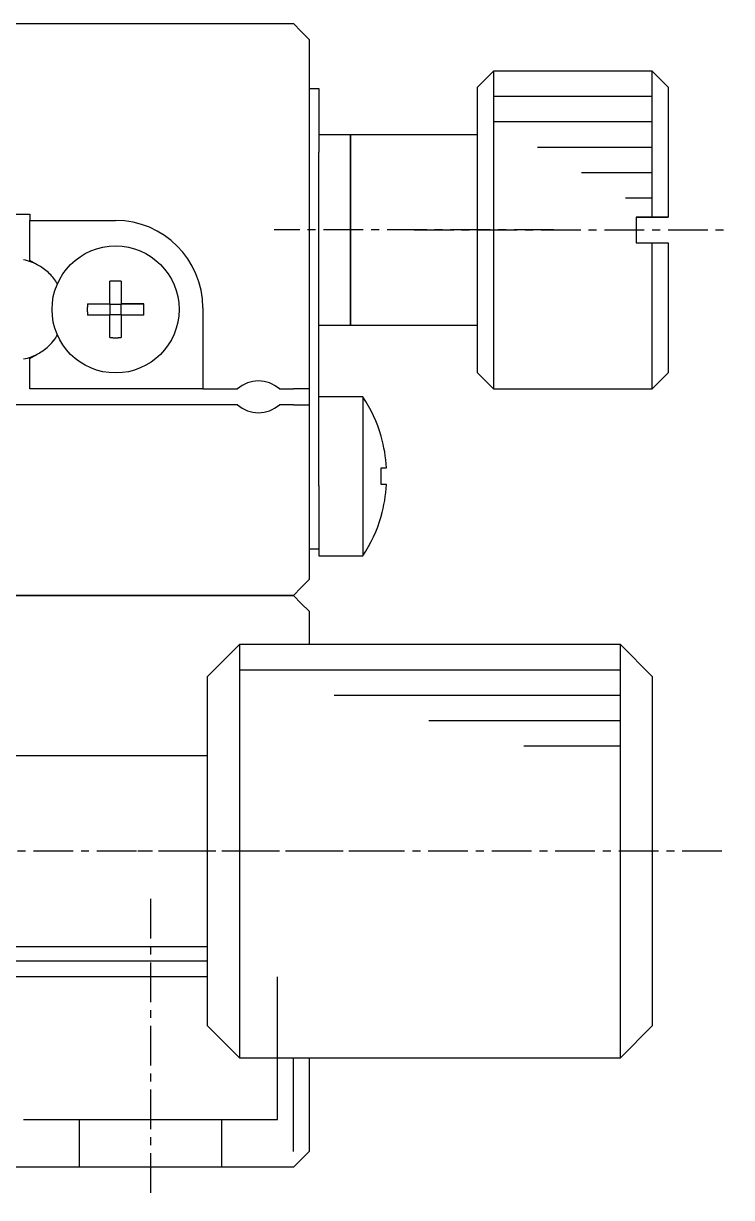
# Model space of a CAD drawing. Extents: x 570 to 820, y 66 to 265.
# Drawn here: x 798.13 to 820.43, y 114.2 to 151.15 of the extents above; entities that cross this region are included whole.
import ezdxf

# ---------------------------------------------------------------- set-up
doc = ezdxf.new("R2010")
doc.units = 0
doc.linetypes.add('CENTER', pattern=[2, 1.25, -0.25, 0.25, -0.25])
doc.layers.get('0').update_dxf_attribs({"linetype": 'CONTINUOUS'})
doc.layers.add('CENTER', color=1, linetype='CENTER')

msp = doc.modelspace()

# ---------------------------------------------------------------- linework, layer by layer
at = {"color": 7, "linetype": 'CONTINUOUS'}
for p, q in [((737.632, 151.153), (806.632, 151.153)), ((806.882, 150.903), (806.632, 151.153)), ((806.882, 150.903), (807.132, 150.653)), ((807.132, 150.653), (807.132, 139.653)), ((812.932, 149.653), (812.432, 149.153)), ((817.932, 149.653), (812.932, 149.653)), ((812.932, 149.653), (812.932, 139.653)), ((817.932, 145.053), (817.932, 149.653)), ((818.432, 149.153), (817.932, 149.653)), ((807.132, 149.103), (807.432, 149.103)), ((807.432, 149.103), (807.432, 147.103)), ((812.432, 140.153), (812.432, 149.153)), ((818.432, 149.153), (818.432, 145.053)), ((808.432, 147.653), (807.432, 147.653)), ((808.432, 147.653), (808.432, 141.653)), ((808.432, 141.653), (808.432, 147.653)), ((812.432, 147.653), (808.432, 147.653)), ((807.432, 136.603), (807.432, 147.103)), ((782.332, 145.153), (798.332, 145.153)), ((798.332, 145.153), (798.332, 144.953)), ((798.332, 143.697), (798.332, 144.953)), ((798.332, 144.953), (801.032, 144.953)), ((817.432, 145.053), (817.932, 145.053)), ((817.932, 145.053), (817.432, 145.053)), ((817.432, 145.053), (817.432, 144.253)), ((817.932, 145.053), (818.432, 145.053)), ((818.432, 145.053), (817.932, 145.053)), ((817.432, 144.253), (817.932, 144.253)), ((817.932, 144.253), (818.432, 144.253)), ((817.932, 139.653), (817.932, 144.253)), ((818.432, 144.253), (818.432, 140.153)), ((798.626, 143.527), (798.332, 143.697)), ((800.852, 142.333), (800.852, 143.039)), ((801.212, 143.039), (801.212, 142.333)), ((800.146, 142.333), (800.852, 142.333)), ((800.146, 142.333), (800.852, 142.333)), ((800.863, 142.322), (800.852, 142.333)), ((800.863, 141.983), (800.863, 142.322)), ((800.863, 142.322), (801.202, 142.322)), ((801.202, 142.322), (801.212, 142.333)), ((801.202, 142.322), (801.202, 141.983)), ((801.212, 142.333), (801.919, 142.333)), ((801.919, 142.333), (801.212, 142.333)), ((800.852, 141.973), (800.146, 141.973)), ((800.863, 141.983), (800.852, 141.973)), ((800.852, 141.266), (800.852, 141.973)), ((801.202, 141.983), (800.863, 141.983)), ((801.202, 141.983), (801.212, 141.973)), ((801.212, 141.973), (801.212, 141.266)), ((801.919, 141.973), (801.212, 141.973)), ((803.782, 142.203), (803.782, 139.653)), ((807.432, 141.653), (808.432, 141.653)), ((808.432, 141.653), (812.432, 141.653)), ((798.332, 140.608), (798.626, 140.778)), ((798.332, 139.653), (798.332, 140.608)), ((812.432, 140.153), (812.932, 139.653)), ((817.932, 139.653), (818.432, 140.153)), ((803.782, 139.653), (798.332, 139.653)), ((803.782, 139.653), (804.871, 139.653)), ((806.194, 139.653), (806.632, 139.653)), ((807.132, 139.653), (806.632, 139.653)), ((807.132, 139.653), (807.132, 139.153)), ((808.824, 139.403), (807.432, 139.403)), ((808.824, 139.403), (808.824, 134.403)), ((812.932, 139.653), (817.932, 139.653)), ((804.871, 139.153), (797.332, 139.153)), ((806.632, 139.153), (806.194, 139.153)), ((806.632, 139.153), (807.132, 139.153)), ((807.132, 139.153), (807.132, 133.653)), ((809.395, 138.161), (809.402, 138.165)), ((809.395, 137.163), (809.567, 137.163)), ((807.432, 136.603), (807.432, 134.603)), ((809.567, 136.643), (809.395, 136.643)), ((809.402, 135.641), (809.395, 135.644)), ((807.432, 134.603), (807.132, 134.603)), ((807.432, 134.603), (807.432, 134.403)), ((807.432, 134.403), (808.824, 134.403)), ((806.632, 133.153), (806.882, 133.403)), ((807.132, 133.653), (806.882, 133.403)), ((798.432, 133.153), (795.632, 133.153)), ((795.632, 133.153), (798.432, 133.153)), ((806.632, 133.153), (798.432, 133.153)), ((798.432, 133.153), (806.632, 133.153)), ((806.882, 132.903), (806.632, 133.153)), ((806.882, 132.903), (807.132, 132.653)), ((807.132, 132.653), (807.132, 131.603)), ((804.932, 131.603), (803.932, 130.603)), ((816.932, 131.603), (804.932, 131.603)), ((804.932, 131.603), (804.932, 125.044)), ((817.932, 130.603), (816.932, 131.603)), ((816.932, 118.603), (816.932, 131.603)), ((803.932, 125.053), (803.932, 130.603)), ((817.932, 130.603), (817.932, 119.603)), ((803.932, 128.103), (797.427, 128.103)), ((803.932, 119.603), (803.932, 125.053)), ((804.932, 125.044), (804.932, 118.603)), ((797.432, 122.103), (803.932, 122.103)), ((791.582, 121.653), (803.932, 121.653)), ((803.932, 121.153), (791.632, 121.153)), ((803.932, 119.603), (804.932, 118.603)), ((816.932, 118.603), (817.932, 119.603)), ((804.932, 118.603), (816.932, 118.603)), ((806.632, 115.653), (806.632, 118.603)), ((807.132, 118.603), (807.132, 117.853)), ((807.132, 118.603), (807.132, 115.653)), ((807.132, 117.853), (807.132, 115.653)), ((806.882, 115.403), (806.632, 115.153)), ((807.132, 115.653), (806.882, 115.403)), ((806.632, 115.153), (737.632, 115.153))]:
    msp.add_line(p, q, dxfattribs=at)
at = {"color": 3, "linetype": 'CONTINUOUS'}
for p, q in [((817.932, 148.853), (812.932, 148.853)), ((817.932, 148.053), (812.932, 148.053)), ((817.932, 147.253), (814.318, 147.253)), ((817.932, 146.453), (815.704, 146.453)), ((817.932, 145.653), (817.089, 145.653)), ((816.932, 130.803), (804.932, 130.803)), ((816.932, 130.003), (807.918, 130.003)), ((816.932, 129.203), (810.904, 129.203)), ((816.932, 128.403), (813.889, 128.403)), ((806.132, 116.653), (806.132, 121.153)), ((798.132, 116.653), (806.132, 116.653)), ((799.882, 116.653), (799.882, 115.153)), ((804.382, 115.153), (804.382, 116.653))]:
    msp.add_line(p, q, dxfattribs=at)
at = {"color": 7, "linetype": 'CONTINUOUS'}
for points in [[(801.213, 143.039, 0), (801.209, 143.039, 0), (801.207, 143.039, 0), (801.203, 143.039, 0), (801.201, 143.039, 0), (801.199, 143.039, 0), (801.195, 143.039, 0), (801.193, 143.039, 0), (801.189, 143.039, 0), (801.187, 143.039, 0), (801.185, 143.039, 0), (801.181, 143.039, 0), (801.179, 143.039, 0), (801.175, 143.039, 0), (801.173, 143.039, 0), (801.171, 143.039, 0), (801.167, 143.039, 0), (801.165, 143.039, 0), (801.161, 143.039, 0), (801.159, 143.039, 0), (801.157, 143.039, 0), (801.153, 143.039, 0), (801.151, 143.039, 0), (801.147, 143.039, 0), (801.145, 143.039, 0), (801.143, 143.039, 0), (801.139, 143.039, 0), (801.137, 143.039, 0), (801.133, 143.039, 0), (801.131, 143.041, 0), (801.127, 143.041, 0), (801.125, 143.041, 0), (801.123, 143.041, 0), (801.119, 143.041, 0), (801.117, 143.041, 0), (801.113, 143.041, 0), (801.111, 143.041, 0), (801.109, 143.041, 0), (801.105, 143.041, 0), (801.103, 143.041, 0), (801.099, 143.041, 0), (801.097, 143.041, 0), (801.095, 143.041, 0), (801.091, 143.041, 0), (801.089, 143.041, 0), (801.085, 143.041, 0), (801.083, 143.041, 0), (801.081, 143.041, 0), (801.077, 143.041, 0), (801.075, 143.041, 0), (801.071, 143.041, 0), (801.069, 143.041, 0), (801.067, 143.041, 0), (801.063, 143.041, 0), (801.061, 143.041, 0), (801.057, 143.041, 0), (801.055, 143.041, 0), (801.051, 143.041, 0), (801.049, 143.041, 0), (801.047, 143.041, 0), (801.043, 143.041, 0), (801.041, 143.041, 0), (801.037, 143.041, 0), (801.035, 143.041, 0), (801.033, 143.041, 0), (801.029, 143.041, 0), (801.027, 143.041, 0), (801.023, 143.041, 0), (801.021, 143.041, 0), (801.019, 143.041, 0), (801.015, 143.041, 0), (801.013, 143.041, 0), (801.009, 143.041, 0), (801.007, 143.041, 0), (801.005, 143.041, 0), (801.001, 143.041, 0), (800.999, 143.041, 0), (800.995, 143.041, 0), (800.993, 143.041, 0), (800.991, 143.041, 0), (800.987, 143.041, 0), (800.985, 143.041, 0), (800.981, 143.041, 0), (800.979, 143.041, 0), (800.975, 143.041, 0), (800.973, 143.041, 0), (800.971, 143.041, 0), (800.967, 143.041, 0), (800.965, 143.041, 0), (800.961, 143.041, 0), (800.959, 143.041, 0), (800.957, 143.041, 0), (800.953, 143.041, 0), (800.951, 143.041, 0), (800.947, 143.041, 0), (800.945, 143.041, 0), (800.943, 143.041, 0), (800.939, 143.041, 0), (800.937, 143.041, 0), (800.933, 143.041, 0), (800.931, 143.039, 0), (800.929, 143.039, 0), (800.925, 143.039, 0), (800.923, 143.039, 0), (800.919, 143.039, 0), (800.917, 143.039, 0), (800.915, 143.039, 0), (800.911, 143.039, 0), (800.909, 143.039, 0), (800.905, 143.039, 0), (800.903, 143.039, 0), (800.901, 143.039, 0), (800.897, 143.039, 0), (800.895, 143.039, 0), (800.891, 143.039, 0), (800.889, 143.039, 0), (800.885, 143.039, 0), (800.883, 143.039, 0), (800.881, 143.039, 0), (800.877, 143.039, 0), (800.875, 143.039, 0), (800.871, 143.039, 0), (800.869, 143.039, 0), (800.867, 143.039, 0), (800.863, 143.039, 0), (800.861, 143.039, 0), (800.857, 143.039, 0), (800.855, 143.039, 0), (800.853, 143.039, 0)], [(800.145, 142.333, 0), (800.145, 142.329, 0), (800.145, 142.327, 0), (800.145, 142.323, 0), (800.145, 142.321, 0), (800.145, 142.319, 0), (800.145, 142.315, 0), (800.145, 142.313, 0), (800.145, 142.309, 0), (800.145, 142.307, 0), (800.145, 142.303, 0), (800.145, 142.301, 0), (800.145, 142.299, 0), (800.145, 142.295, 0), (800.145, 142.293, 0), (800.145, 142.289, 0), (800.145, 142.287, 0), (800.145, 142.285, 0), (800.145, 142.281, 0), (800.145, 142.279, 0), (800.145, 142.275, 0), (800.145, 142.273, 0), (800.145, 142.271, 0), (800.145, 142.267, 0), (800.145, 142.265, 0), (800.145, 142.261, 0), (800.145, 142.259, 0), (800.145, 142.257, 0), (800.145, 142.253, 0), (800.145, 142.251, 0), (800.145, 142.247, 0), (800.145, 142.245, 0), (800.145, 142.243, 0), (800.145, 142.239, 0), (800.145, 142.237, 0), (800.145, 142.233, 0), (800.145, 142.231, 0), (800.145, 142.229, 0), (800.145, 142.225, 0), (800.145, 142.223, 0), (800.143, 142.219, 0), (800.143, 142.217, 0), (800.143, 142.215, 0), (800.143, 142.211, 0), (800.143, 142.209, 0), (800.143, 142.205, 0), (800.143, 142.203, 0), (800.143, 142.199, 0), (800.143, 142.197, 0), (800.143, 142.195, 0), (800.143, 142.191, 0), (800.143, 142.189, 0), (800.143, 142.185, 0), (800.143, 142.183, 0), (800.143, 142.181, 0), (800.143, 142.177, 0), (800.143, 142.175, 0), (800.143, 142.171, 0), (800.143, 142.169, 0), (800.143, 142.167, 0), (800.143, 142.163, 0), (800.143, 142.161, 0), (800.143, 142.157, 0), (800.143, 142.155, 0), (800.143, 142.153, 0), (800.143, 142.149, 0), (800.143, 142.147, 0), (800.143, 142.143, 0), (800.143, 142.141, 0), (800.143, 142.139, 0), (800.143, 142.135, 0), (800.143, 142.133, 0), (800.143, 142.129, 0), (800.143, 142.127, 0), (800.143, 142.123, 0), (800.143, 142.121, 0), (800.143, 142.119, 0), (800.143, 142.115, 0), (800.143, 142.113, 0), (800.143, 142.109, 0), (800.143, 142.107, 0), (800.143, 142.105, 0), (800.143, 142.101, 0), (800.143, 142.099, 0), (800.143, 142.095, 0), (800.143, 142.093, 0), (800.143, 142.091, 0), (800.143, 142.087, 0), (800.143, 142.085, 0), (800.145, 142.081, 0), (800.145, 142.079, 0), (800.145, 142.077, 0), (800.145, 142.073, 0), (800.145, 142.071, 0), (800.145, 142.067, 0), (800.145, 142.065, 0), (800.145, 142.063, 0), (800.145, 142.059, 0), (800.145, 142.057, 0), (800.145, 142.053, 0), (800.145, 142.051, 0), (800.145, 142.047, 0), (800.145, 142.045, 0), (800.145, 142.043, 0), (800.145, 142.039, 0), (800.145, 142.037, 0), (800.145, 142.033, 0), (800.145, 142.031, 0), (800.145, 142.029, 0), (800.145, 142.025, 0), (800.145, 142.023, 0), (800.145, 142.019, 0), (800.145, 142.017, 0), (800.145, 142.015, 0), (800.145, 142.011, 0), (800.145, 142.009, 0), (800.145, 142.005, 0), (800.145, 142.003, 0), (800.145, 142.001, 0), (800.145, 141.997, 0), (800.145, 141.995, 0), (800.145, 141.991, 0), (800.145, 141.989, 0), (800.145, 141.987, 0), (800.145, 141.983, 0), (800.145, 141.981, 0), (800.145, 141.977, 0), (800.145, 141.975, 0), (800.145, 141.973, 0)], [(801.919, 141.973, 0), (801.919, 141.975, 0), (801.919, 141.977, 0), (801.919, 141.981, 0), (801.919, 141.983, 0), (801.919, 141.987, 0), (801.919, 141.989, 0), (801.919, 141.991, 0), (801.919, 141.995, 0), (801.919, 141.997, 0), (801.919, 142.001, 0), (801.919, 142.003, 0), (801.919, 142.005, 0), (801.919, 142.009, 0), (801.919, 142.011, 0), (801.919, 142.015, 0), (801.919, 142.017, 0), (801.919, 142.019, 0), (801.919, 142.023, 0), (801.919, 142.025, 0), (801.919, 142.029, 0), (801.919, 142.031, 0), (801.919, 142.033, 0), (801.919, 142.037, 0), (801.921, 142.039, 0), (801.921, 142.043, 0), (801.921, 142.045, 0), (801.921, 142.047, 0), (801.921, 142.051, 0), (801.921, 142.053, 0), (801.921, 142.057, 0), (801.921, 142.059, 0), (801.921, 142.063, 0), (801.921, 142.065, 0), (801.921, 142.067, 0), (801.921, 142.071, 0), (801.921, 142.073, 0), (801.921, 142.077, 0), (801.921, 142.079, 0), (801.921, 142.081, 0), (801.921, 142.085, 0), (801.921, 142.087, 0), (801.921, 142.091, 0), (801.921, 142.093, 0), (801.921, 142.095, 0), (801.921, 142.099, 0), (801.921, 142.101, 0), (801.921, 142.105, 0), (801.921, 142.107, 0), (801.921, 142.109, 0), (801.921, 142.113, 0), (801.921, 142.115, 0), (801.921, 142.119, 0), (801.921, 142.121, 0), (801.921, 142.123, 0), (801.921, 142.127, 0), (801.921, 142.129, 0), (801.921, 142.133, 0), (801.921, 142.135, 0), (801.921, 142.139, 0), (801.921, 142.141, 0), (801.921, 142.143, 0), (801.921, 142.147, 0), (801.921, 142.149, 0), (801.921, 142.153, 0), (801.921, 142.155, 0), (801.921, 142.157, 0), (801.921, 142.161, 0), (801.921, 142.163, 0), (801.921, 142.167, 0), (801.921, 142.169, 0), (801.921, 142.171, 0), (801.921, 142.175, 0), (801.921, 142.177, 0), (801.921, 142.181, 0), (801.921, 142.183, 0), (801.921, 142.185, 0), (801.921, 142.189, 0), (801.921, 142.191, 0), (801.921, 142.195, 0), (801.921, 142.197, 0), (801.921, 142.199, 0), (801.921, 142.203, 0), (801.921, 142.205, 0), (801.921, 142.209, 0), (801.921, 142.211, 0), (801.921, 142.215, 0), (801.921, 142.217, 0), (801.921, 142.219, 0), (801.921, 142.223, 0), (801.921, 142.225, 0), (801.921, 142.229, 0), (801.921, 142.231, 0), (801.921, 142.233, 0), (801.921, 142.237, 0), (801.921, 142.239, 0), (801.921, 142.243, 0), (801.921, 142.245, 0), (801.921, 142.247, 0), (801.921, 142.251, 0), (801.921, 142.253, 0), (801.921, 142.257, 0), (801.921, 142.259, 0), (801.921, 142.261, 0), (801.921, 142.265, 0), (801.919, 142.267, 0), (801.919, 142.271, 0), (801.919, 142.273, 0), (801.919, 142.275, 0), (801.919, 142.279, 0), (801.919, 142.281, 0), (801.919, 142.285, 0), (801.919, 142.287, 0), (801.919, 142.289, 0), (801.919, 142.293, 0), (801.919, 142.295, 0), (801.919, 142.299, 0), (801.919, 142.301, 0), (801.919, 142.303, 0), (801.919, 142.307, 0), (801.919, 142.309, 0), (801.919, 142.313, 0), (801.919, 142.315, 0), (801.919, 142.319, 0), (801.919, 142.321, 0), (801.919, 142.323, 0), (801.919, 142.327, 0), (801.919, 142.329, 0), (801.919, 142.333, 0)], [(800.853, 141.265, 0), (800.855, 141.265, 0), (800.857, 141.265, 0), (800.861, 141.265, 0), (800.863, 141.265, 0), (800.867, 141.265, 0), (800.869, 141.265, 0), (800.871, 141.265, 0), (800.875, 141.265, 0), (800.877, 141.265, 0), (800.881, 141.265, 0), (800.883, 141.265, 0), (800.885, 141.265, 0), (800.889, 141.265, 0), (800.891, 141.265, 0), (800.895, 141.265, 0), (800.897, 141.265, 0), (800.901, 141.265, 0), (800.903, 141.265, 0), (800.905, 141.265, 0), (800.909, 141.265, 0), (800.911, 141.265, 0), (800.915, 141.265, 0), (800.917, 141.265, 0), (800.919, 141.265, 0), (800.923, 141.265, 0), (800.925, 141.265, 0), (800.929, 141.265, 0), (800.931, 141.265, 0), (800.933, 141.265, 0), (800.937, 141.265, 0), (800.939, 141.265, 0), (800.943, 141.265, 0), (800.945, 141.265, 0), (800.947, 141.263, 0), (800.951, 141.263, 0), (800.953, 141.263, 0), (800.957, 141.263, 0), (800.959, 141.263, 0), (800.961, 141.263, 0), (800.965, 141.263, 0), (800.967, 141.263, 0), (800.971, 141.263, 0), (800.973, 141.263, 0), (800.975, 141.263, 0), (800.979, 141.263, 0), (800.981, 141.263, 0), (800.985, 141.263, 0), (800.987, 141.263, 0), (800.991, 141.263, 0), (800.993, 141.263, 0), (800.995, 141.263, 0), (800.999, 141.263, 0), (801.001, 141.263, 0), (801.005, 141.263, 0), (801.007, 141.263, 0), (801.009, 141.263, 0), (801.013, 141.263, 0), (801.015, 141.263, 0), (801.019, 141.263, 0), (801.021, 141.263, 0), (801.023, 141.263, 0), (801.027, 141.263, 0), (801.029, 141.263, 0), (801.033, 141.263, 0), (801.035, 141.263, 0), (801.037, 141.263, 0), (801.041, 141.263, 0), (801.043, 141.263, 0), (801.047, 141.263, 0), (801.049, 141.263, 0), (801.051, 141.263, 0), (801.055, 141.263, 0), (801.057, 141.263, 0), (801.061, 141.263, 0), (801.063, 141.263, 0), (801.067, 141.263, 0), (801.069, 141.263, 0), (801.071, 141.263, 0), (801.075, 141.263, 0), (801.077, 141.263, 0), (801.081, 141.263, 0), (801.083, 141.263, 0), (801.085, 141.263, 0), (801.089, 141.263, 0), (801.091, 141.263, 0), (801.095, 141.263, 0), (801.097, 141.263, 0), (801.099, 141.263, 0), (801.103, 141.263, 0), (801.105, 141.263, 0), (801.109, 141.263, 0), (801.111, 141.263, 0), (801.113, 141.263, 0), (801.117, 141.263, 0), (801.119, 141.265, 0), (801.123, 141.265, 0), (801.125, 141.265, 0), (801.127, 141.265, 0), (801.131, 141.265, 0), (801.133, 141.265, 0), (801.137, 141.265, 0), (801.139, 141.265, 0), (801.143, 141.265, 0), (801.145, 141.265, 0), (801.147, 141.265, 0), (801.151, 141.265, 0), (801.153, 141.265, 0), (801.157, 141.265, 0), (801.159, 141.265, 0), (801.161, 141.265, 0), (801.165, 141.265, 0), (801.167, 141.265, 0), (801.171, 141.265, 0), (801.173, 141.265, 0), (801.175, 141.265, 0), (801.179, 141.265, 0), (801.181, 141.265, 0), (801.185, 141.265, 0), (801.187, 141.265, 0), (801.189, 141.265, 0), (801.193, 141.265, 0), (801.195, 141.265, 0), (801.199, 141.265, 0), (801.201, 141.265, 0), (801.203, 141.265, 0), (801.207, 141.265, 0), (801.209, 141.265, 0), (801.213, 141.265, 0)], [(809.395, 136.643, 0), (809.395, 136.647, 0), (809.395, 136.651, 0), (809.395, 136.655, 0), (809.395, 136.659, 0), (809.395, 136.663, 0), (809.397, 136.667, 0), (809.397, 136.671, 0), (809.397, 136.675, 0), (809.397, 136.679, 0), (809.397, 136.683, 0), (809.397, 136.687, 0), (809.397, 136.691, 0), (809.397, 136.695, 0), (809.397, 136.699, 0), (809.397, 136.703, 0), (809.397, 136.707, 0), (809.399, 136.711, 0), (809.399, 136.715, 0), (809.399, 136.719, 0), (809.399, 136.723, 0), (809.399, 136.727, 0), (809.399, 136.731, 0), (809.399, 136.735, 0), (809.399, 136.739, 0), (809.399, 136.743, 0), (809.399, 136.747, 0), (809.399, 136.751, 0), (809.399, 136.755, 0), (809.399, 136.759, 0), (809.399, 136.763, 0), (809.399, 136.767, 0), (809.399, 136.773, 0), (809.401, 136.777, 0), (809.401, 136.781, 0), (809.401, 136.785, 0), (809.401, 136.789, 0), (809.401, 136.793, 0), (809.401, 136.797, 0), (809.401, 136.801, 0), (809.401, 136.805, 0), (809.401, 136.809, 0), (809.401, 136.813, 0), (809.401, 136.817, 0), (809.401, 136.821, 0), (809.401, 136.825, 0), (809.401, 136.829, 0), (809.401, 136.833, 0), (809.401, 136.837, 0), (809.401, 136.841, 0), (809.401, 136.845, 0), (809.401, 136.849, 0), (809.401, 136.853, 0), (809.401, 136.857, 0), (809.401, 136.861, 0), (809.401, 136.865, 0), (809.401, 136.869, 0), (809.401, 136.873, 0), (809.401, 136.877, 0), (809.401, 136.881, 0), (809.401, 136.885, 0), (809.401, 136.889, 0), (809.401, 136.893, 0), (809.401, 136.899, 0), (809.401, 136.903, 0), (809.401, 136.907, 0), (809.401, 136.911, 0), (809.401, 136.915, 0), (809.401, 136.919, 0), (809.401, 136.923, 0), (809.401, 136.927, 0), (809.401, 136.931, 0), (809.401, 136.935, 0), (809.401, 136.939, 0), (809.401, 136.943, 0), (809.401, 136.947, 0), (809.401, 136.951, 0), (809.401, 136.955, 0), (809.401, 136.959, 0), (809.401, 136.963, 0), (809.401, 136.967, 0), (809.401, 136.971, 0), (809.401, 136.975, 0), (809.401, 136.979, 0), (809.401, 136.983, 0), (809.401, 136.987, 0), (809.401, 136.991, 0), (809.401, 136.995, 0), (809.401, 136.999, 0), (809.401, 137.003, 0), (809.401, 137.007, 0), (809.401, 137.011, 0), (809.401, 137.015, 0), (809.401, 137.019, 0), (809.401, 137.025, 0), (809.401, 137.029, 0), (809.399, 137.033, 0), (809.399, 137.037, 0), (809.399, 137.041, 0), (809.399, 137.045, 0), (809.399, 137.049, 0), (809.399, 137.053, 0), (809.399, 137.057, 0), (809.399, 137.061, 0), (809.399, 137.065, 0), (809.399, 137.069, 0), (809.399, 137.073, 0), (809.399, 137.077, 0), (809.399, 137.081, 0), (809.399, 137.085, 0), (809.399, 137.089, 0), (809.399, 137.093, 0), (809.397, 137.097, 0), (809.397, 137.101, 0), (809.397, 137.105, 0), (809.397, 137.109, 0), (809.397, 137.113, 0), (809.397, 137.117, 0), (809.397, 137.121, 0), (809.397, 137.125, 0), (809.397, 137.129, 0), (809.397, 137.133, 0), (809.397, 137.137, 0), (809.395, 137.141, 0), (809.395, 137.145, 0), (809.395, 137.149, 0), (809.395, 137.153, 0), (809.395, 137.159, 0), (809.395, 137.163, 0)]]:
    msp.add_polyline3d(points, dxfattribs=at)
msp.add_circle((801.032, 142.153), 2, dxfattribs=at)
for centre, radius, start, end in [((801.032, 142.203), 2.75, 0, 90), ((797.832, 142.153), 1.588, 60, 79.1069), ((797.832, 142.153), 1.588, 45, 60), ((797.718, 142.038), 1.75, 31.8865, 45.0044), ((797.832, 142.153), 1.588, 30.4332, 45), ((797.832, 142.153), 1.588, 315, 329.5668), ((797.718, 142.268), 1.75, 314.9956, 328.1135), ((797.832, 142.153), 1.588, 300, 315), ((797.832, 142.153), 1.588, 280.8931, 300), ((805.532, 138.903), 1, 48.5904, 131.4096), ((805.082, 136.903), 4.5, 16.2858, 33.749), ((805.532, 139.903), 1, 228.5904, 311.4096), ((805.082, 136.903), 4.492, 3.3178, 16.2694), ((805.082, 136.903), 4.492, 343.7306, 356.6822), ((805.082, 136.903), 4.5, 326.251, 343.7142)]:
    msp.add_arc(centre, radius, start, end, dxfattribs=at)
at = {"layer": 'CENTER', "color": 1, "linetype": 'CENTER'}
for p, q in [((814.832, 144.653), (806.032, 144.653)), ((810.432, 144.653), (820.432, 144.653)), ((809.696, 125.103), (760.535, 125.103)), ((820.132, 125.103), (801.732, 125.103)), ((802.132, 123.603), (802.132, 114.203))]:
    msp.add_line(p, q, dxfattribs=at)

doc.saveas('drawing.dxf')
